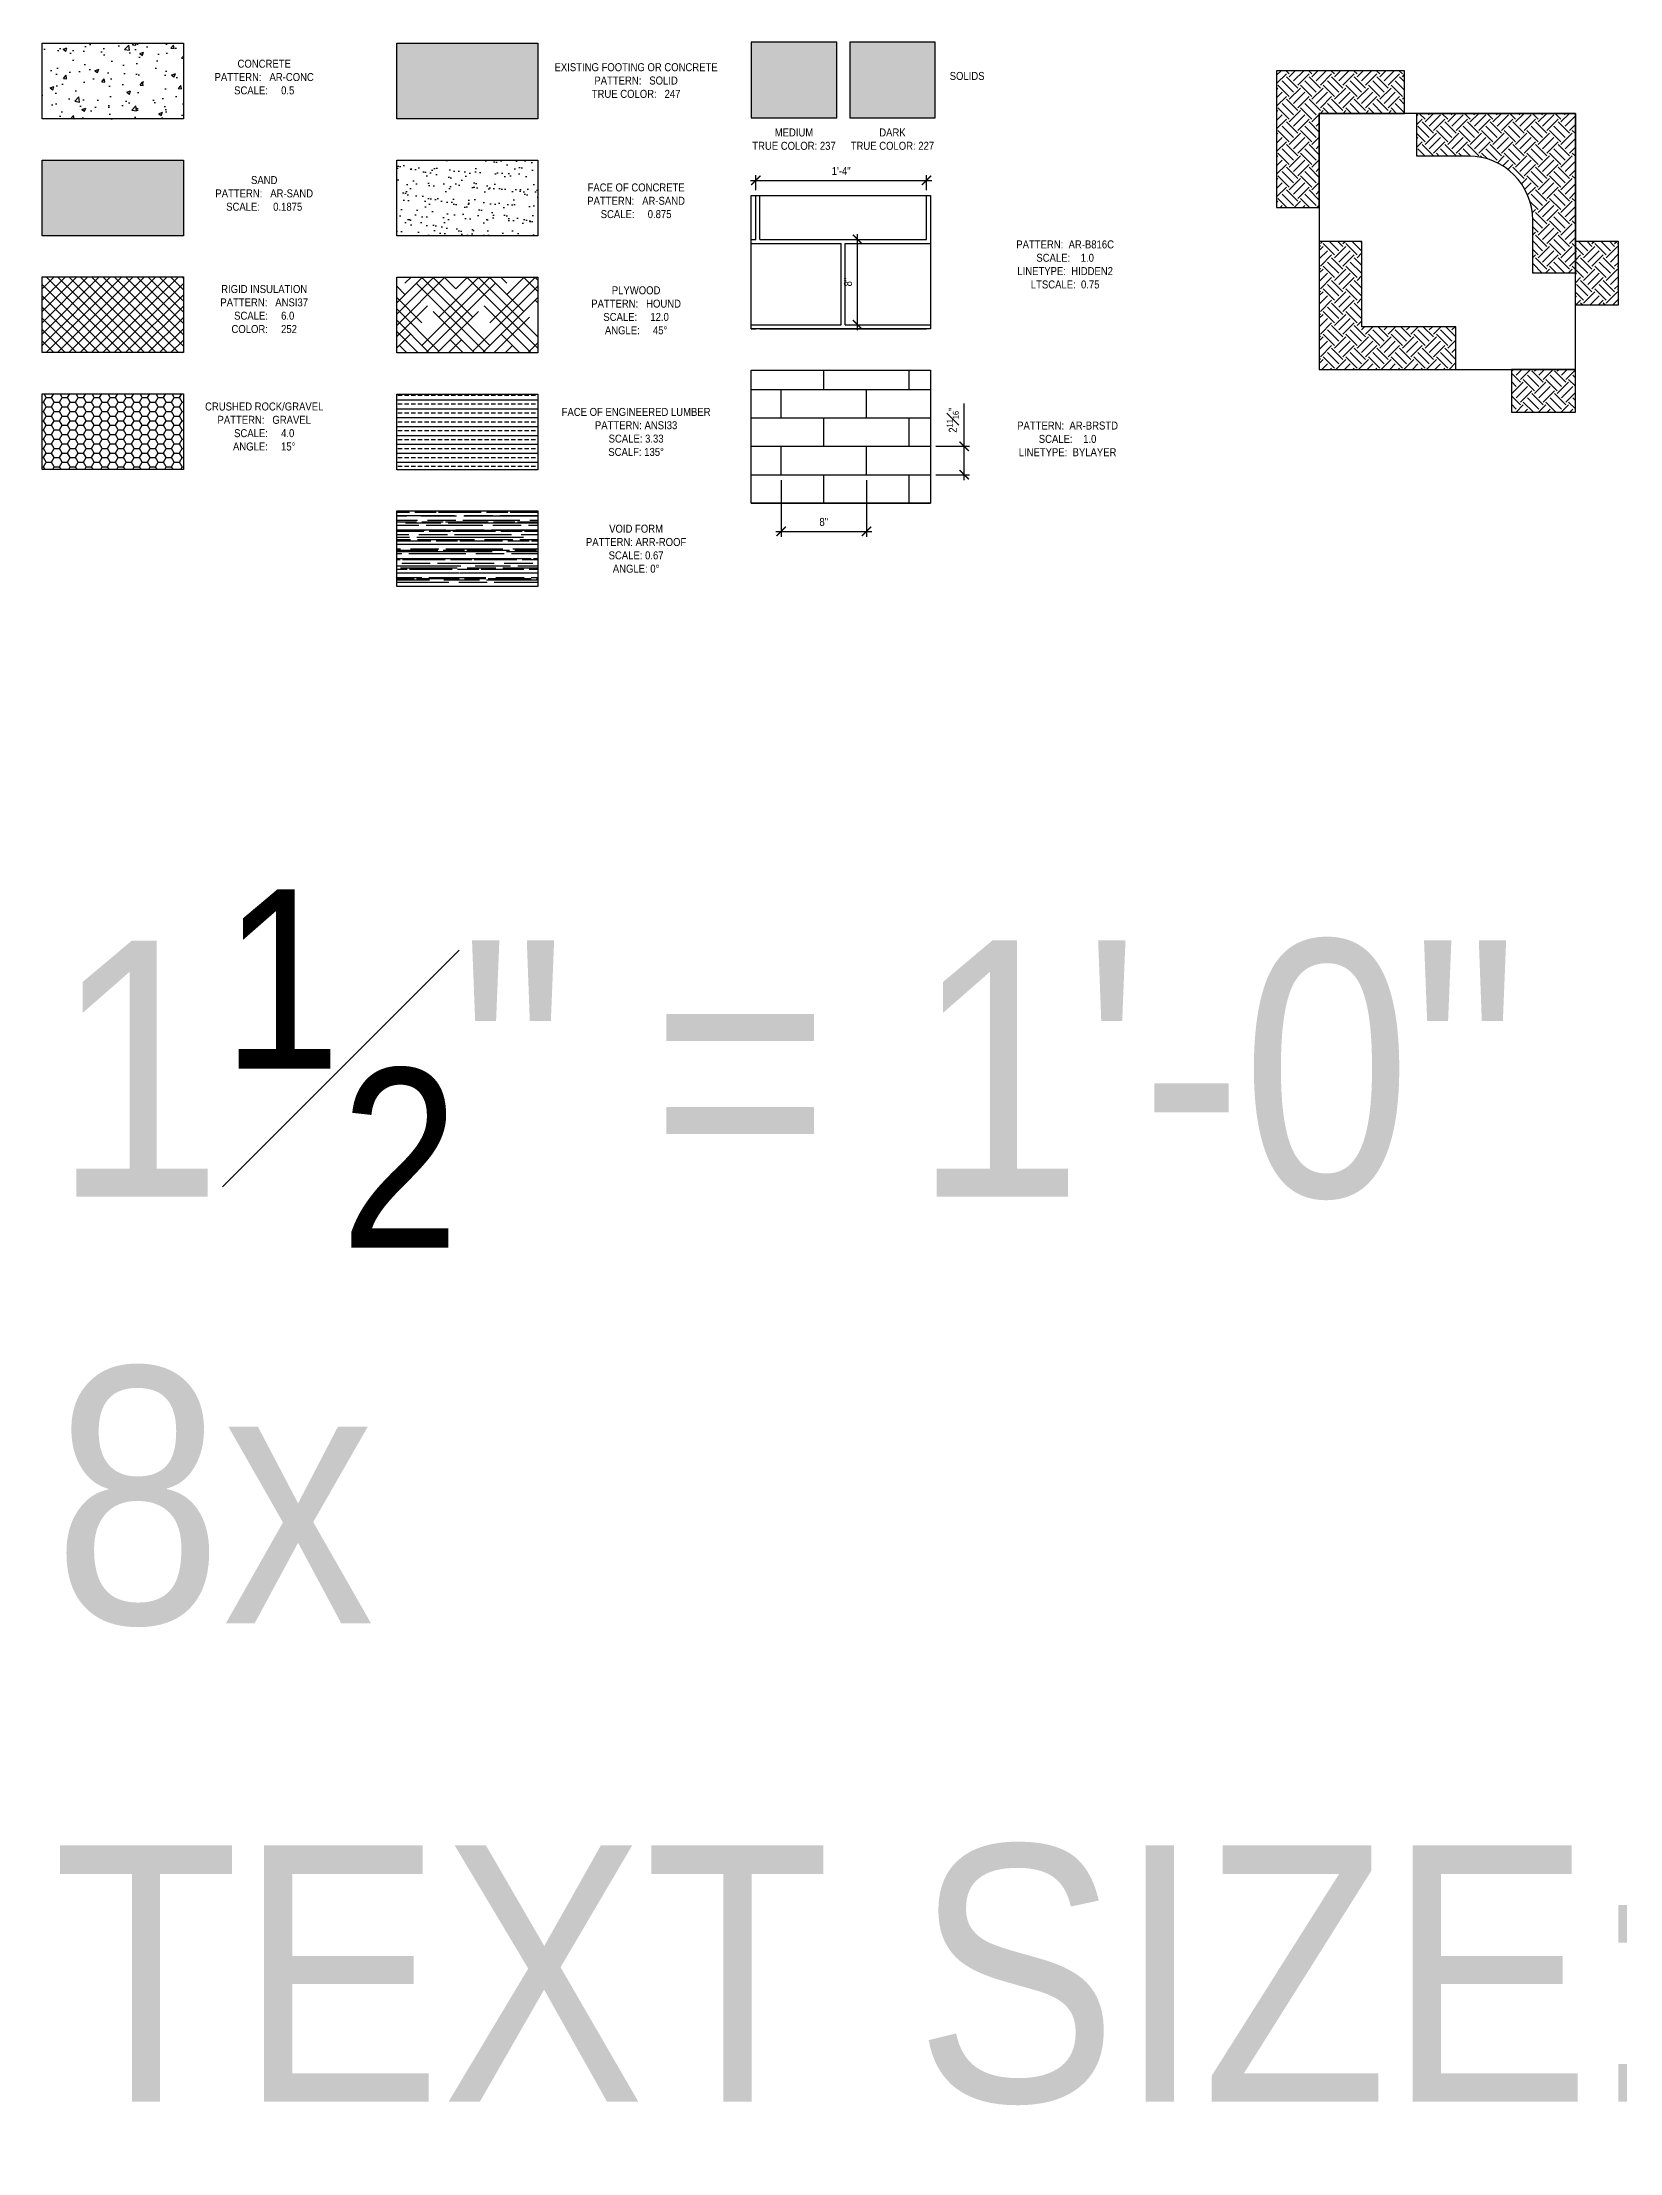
# Model space of a CAD drawing. Header units: inches. Extents: x -2661 to 42767, y -1222 to 9099.
# Drawn here: x 27025.9 to 27173.8, y 1395.1 to 1592.9 of the extents above; entities that cross this region are included whole.
import ezdxf

# ---------------------------------------------------------------- set-up
doc = ezdxf.new("R2010")
doc.units = ezdxf.units.IN
doc.header["$LTSCALE"] = 12
doc.header["$MEASUREMENT"] = 0
doc.header["$PDMODE"] = 3
doc.linetypes.add('HIDDEN2', pattern=[0.1875, 0.125, -0.0625])
doc.layers.get('0').update_dxf_attribs({"linetype": 'CONTINUOUS'})
doc.layers.get('DefPoints').update_dxf_attribs({"color": 251, "linetype": 'CONTINUOUS'})
for name, color, linetype in [('S-ANNO-DIMS', 2, 'CONTINUOUS'), ('S-ANNO-NOTE', 4, 'CONTINUOUS'), ('S-FNDN-WALL', 4, 'CONTINUOUS')]:
    doc.layers.add(name, color=color, linetype=linetype)
doc.layers.add('S-ANNO-NONPLOT', color=253, linetype='CONTINUOUS', plot=False, transparency=0.5)
for name, color, linetype, true_color, transparency in [('S-HATCH-SOIL', 7, 'CONTINUOUS', 0x8f8f8f, 0.8), ('S-POCHE-227', 7, 'CONTINUOUS', 0xe3e3e3, 0.8), ('S-POCHE-237', 7, 'CONTINUOUS', 0xededed, 0.8), ('S-POCHE-247', 7, 'CONTINUOUS', 0xf7f7f7, 0.8)]:
    doc.layers.add(name, color=color, linetype=linetype, true_color=true_color, transparency=transparency)
doc.layers.add('S-HATCH1', color=1, linetype='CONTINUOUS', transparency=0.5)
doc.layers.add('S-HATCH2', color=2, linetype='CONTINUOUS', transparency=0.5)
doc.styles.add('Arial', font='arial.ttf', dxfattribs={"width": 0.85})
doc.dimstyles.new('DIM-8_Se', dxfattribs={"dimscale": 8, "dimtxt": 0.09375, "dimasz": 0.109375, "dimexe": 0.0625, "dimexo": 0.0625, "dimgap": 0.0625, "dimtad": 1, "dimdec": 4, "dimzin": 11, "dimdsep": 46, "dimlunit": 4, "dimtxsty": 'Arial', "dimblk": 'ARCHTICK', "dimcen": 0.125, "dimdle": 0.0625, "dimclrd": 256, "dimclre": 256, "dimclrt": 4, "dimadec": 0, "dimazin": 0, "dimtfac": 0.75, "dimtdec": 4, "dimtmove": 0, "dimatfit": 3, "dimfxl": 1, "dimfrac": 1, "dimtolj": 1, "dimtzin": 0, "dimarcsym": 0})
pattern_1 = [(45, (24581.0177, 566.3868), (1e-16, 2.12132034), [1.5, -1.5]), (45, (24580.62, 566.7845), (1e-16, 2.12132034), [1.5, -1.5]), (45, (24580.2222, 567.1823), (1e-16, 2.12132034), [1.5, -1.5]), (135, (24580.2222, 567.4475), (-2.12132034, 5e-16), [1.5, -1.5]), (135, (24580.62, 567.8452), (-2.12132034, 5e-16), [1.5, -1.5]), (135, (24581.0177, 568.243), (-2.12132034, 5e-16), [1.5, -1.5])]

# ---------------------------------------------------------------- blocks, each defined once
blk = doc.blocks.new('_ARCHTICK')
at = {"color": 0, "linetype": 'ByBlock', "const_width": 0.15}
blk.add_lwpolyline([(-0.5, -0.5), (0.5, 0.5)], dxfattribs=at)
blk = doc.blocks.new('*D1433')
at = {"layer": 'DefPoints', "color": 0, "transparency": 16777216}
for p in [(27095.16, 1552.35), (27103.16, 1552.35), (27103.16, 1547.05)]:
    blk.add_point(p, dxfattribs=at)
at = {"layer": 'S-ANNO-DIMS', "lineweight": -2, "transparency": 16777216}
for p, q in [((27095.16, 1551.85), (27095.16, 1546.55)), ((27103.16, 1551.85), (27103.16, 1546.55)), ((27094.66, 1547.05), (27103.66, 1547.05))]:
    blk.add_line(p, q, dxfattribs=at)
at = {"layer": 'S-ANNO-DIMS', "lineweight": -2, "transparency": 16777216, "xscale": 0.875, "yscale": 0.875, "zscale": 0.875, "rotation": 180}
blk.add_blockref('_ARCHTICK', (27095.16, 1547.05), dxfattribs=at)
at = {"layer": 'S-ANNO-DIMS', "lineweight": -2, "transparency": 16777216, "xscale": 0.875, "yscale": 0.875, "zscale": 0.875}
blk.add_blockref('_ARCHTICK', (27103.16, 1547.05), dxfattribs=at)
at = {"layer": 'S-ANNO-DIMS', "color": 4, "transparency": 16777216, "insert": (27099.16, 1547.93), "char_height": 0.75, "attachment_point": 5, "style": 'Arial'}
blk.add_mtext('\\A1;8"', dxfattribs=at)
blk = doc.blocks.new('*D1434')
at = {"layer": 'DefPoints', "color": 0, "transparency": 16777216}
for p in [(27109.16, 1555.02), (27112.32, 1555.02), (27109.16, 1552.35)]:
    blk.add_point(p, dxfattribs=at)
at = {"layer": 'S-ANNO-DIMS', "lineweight": -2, "transparency": 16777216}
for p, q in [((27112.32, 1555.02), (27112.32, 1559.04)), ((27109.66, 1555.02), (27112.82, 1555.02)), ((27112.32, 1551.85), (27112.32, 1555.02)), ((27109.66, 1552.35), (27112.82, 1552.35))]:
    blk.add_line(p, q, dxfattribs=at)
at = {"layer": 'S-ANNO-DIMS', "lineweight": -2, "transparency": 16777216, "xscale": 0.875, "yscale": 0.875, "zscale": 0.875}
for p, rotation in [((27112.32, 1555.02), 90), ((27112.32, 1552.35), 270)]:
    blk.add_blockref('_ARCHTICK', p, dxfattribs=dict(at, rotation=rotation))
at = {"layer": 'S-ANNO-DIMS', "color": 4, "transparency": 16777216, "insert": (27111.25, 1557.47), "char_height": 0.75, "attachment_point": 5, "rotation": 90, "style": 'Arial'}
blk.add_mtext('\\A1;2{\\H0.75x;\\S11#16;}"', dxfattribs=at)
blk = doc.blocks.new('*D1435')
at = {"layer": 'DefPoints', "color": 0, "transparency": 16777216}
for p in [(27102.32, 1574.41), (27102.32, 1574.41), (27102.32, 1566.41)]:
    blk.add_point(p, dxfattribs=at)
at = {"layer": 'S-ANNO-DIMS', "lineweight": -2, "transparency": 16777216}
blk.add_line((27102.32, 1565.91), (27102.32, 1574.91), dxfattribs=at)
at = {"layer": 'S-ANNO-DIMS', "lineweight": -2, "transparency": 16777216, "xscale": 0.875, "yscale": 0.875, "zscale": 0.875}
for p, rotation in [((27102.32, 1574.41), 90), ((27102.32, 1566.41), 270)]:
    blk.add_blockref('_ARCHTICK', p, dxfattribs=dict(at, rotation=rotation))
at = {"layer": 'S-ANNO-DIMS', "color": 4, "transparency": 16777216, "insert": (27101.43, 1570.41), "char_height": 0.75, "attachment_point": 5, "rotation": 90, "style": 'Arial'}
blk.add_mtext('\\A1;8"', dxfattribs=at)
blk = doc.blocks.new('*D1436')
at = {"layer": 'DefPoints', "color": 0, "transparency": 16777216}
for p in [(27092.79, 1578.51), (27108.79, 1579.94), (27108.79, 1578.51)]:
    blk.add_point(p, dxfattribs=at)
at = {"layer": 'S-ANNO-DIMS', "lineweight": -2, "transparency": 16777216}
for p, q in [((27092.29, 1579.94), (27109.29, 1579.94)), ((27092.79, 1579.01), (27092.79, 1580.44)), ((27108.79, 1579.01), (27108.79, 1580.44))]:
    blk.add_line(p, q, dxfattribs=at)
at = {"layer": 'S-ANNO-DIMS', "lineweight": -2, "transparency": 16777216, "xscale": 0.875, "yscale": 0.875, "zscale": 0.875, "rotation": 180}
blk.add_blockref('_ARCHTICK', (27092.79, 1579.94), dxfattribs=at)
at = {"layer": 'S-ANNO-DIMS', "lineweight": -2, "transparency": 16777216, "xscale": 0.875, "yscale": 0.875, "zscale": 0.875}
blk.add_blockref('_ARCHTICK', (27108.79, 1579.94), dxfattribs=at)
at = {"layer": 'S-ANNO-DIMS', "color": 4, "transparency": 16777216, "insert": (27100.79, 1580.82), "char_height": 0.75, "attachment_point": 5, "style": 'Arial'}
blk.add_mtext('\\A1;1\'-4"', dxfattribs=at)

msp = doc.modelspace()

# ---------------------------------------------------------------- hatches: boundary and pattern name
at = {"layer": 'S-HATCH-SOIL'}
h = msp.add_hatch(dxfattribs=at)
h.set_pattern_fill('EARTH', color=256, scale=6, angle=45, style=0)
h.set_pattern_definition(pattern_1)
h.paths.add_polyline_path([(27145.59519, 1586.22129), (27153.59519, 1586.22129), (27153.59519, 1590.22129), (27141.59519, 1590.22129), (27141.59519, 1577.41107), (27145.59519, 1577.41107)])
h = msp.add_hatch(dxfattribs=at)
h.set_pattern_fill('EARTH', color=256, scale=6, angle=45, style=0)
h.set_pattern_definition(pattern_1)
edge = h.paths.add_edge_path()
edge.add_line((27169.59519, 1571.24441), (27165.59519, 1571.24441))
edge.add_line((27165.59519, 1571.24441), (27165.59519, 1576.22129))
edge.add_arc((27159.59519, 1576.22129), 6, 360, 450)
edge.add_line((27159.59519, 1582.22129), (27154.7397, 1582.22129))
edge.add_line((27154.7397, 1582.22129), (27154.7397, 1586.22129))
edge.add_line((27154.7397, 1586.22129), (27169.59519, 1586.22129))
edge.add_line((27169.59519, 1586.22129), (27169.59519, 1571.24441))
h = msp.add_hatch(dxfattribs=at)
h.set_pattern_fill('EARTH', color=256, scale=6, angle=45, style=0)
h.set_pattern_definition(pattern_1)
h.paths.add_polyline_path([(27149.59519, 1566.22129), (27149.59519, 1574.22129), (27145.59519, 1574.22129), (27145.59519, 1562.22129), (27158.40541, 1562.22129), (27158.40541, 1566.22129)])
h = msp.add_hatch(dxfattribs=at)
h.set_pattern_fill('EARTH', color=256, scale=6, angle=45, style=0)
h.set_pattern_definition(pattern_1)
h.paths.add_polyline_path([(27169.59519, 1574.24441), (27173.59519, 1574.24441), (27173.59519, 1568.24441), (27169.59519, 1568.24441)])
h = msp.add_hatch(dxfattribs=at)
h.set_pattern_fill('EARTH', color=256, scale=6, angle=45, style=0)
h.set_pattern_definition([(45, (24587.0409, 566.3868), (1e-16, 2.12132034), [1.5, -1.5]), (45, (24586.6431, 566.7845), (1e-16, 2.12132034), [1.5, -1.5]), (45, (24586.2454, 567.1823), (1e-16, 2.12132034), [1.5, -1.5]), (135, (24586.2454, 567.4475), (-2.12132034, 5e-16), [1.5, -1.5]), (135, (24586.6431, 567.8452), (-2.12132034, 5e-16), [1.5, -1.5]), (135, (24587.0409, 568.243), (-2.12132034, 5e-16), [1.5, -1.5])])
h.paths.add_polyline_path([(27163.59519, 1562.22129), (27163.59519, 1558.22129), (27169.59519, 1558.22129), (27169.59519, 1562.22129)])
h = msp.add_hatch(dxfattribs=at)
h.set_pattern_fill('HONEY', color=256, scale=4, style=0)
h.set_pattern_definition([(0, (24620.29634, 548.93406), (0.75, 0.4330127), [0.5, -1]), (120, (24620.29634, 548.93406), (-0.75, 0.4330127), [0.5, -1]), (60, (24620.29634, 548.93406), (1e-16, 0.866025404), [-1, 0.5])])
h.paths.add_polyline_path([(27025.91738, 1559.93373), (27039.14332, 1559.93373), (27039.14332, 1552.84597), (27025.91738, 1552.84597)])
at = {"layer": 'S-HATCH1', "linetype": 'HIDDEN2', "ltscale": 0.75}
h = msp.add_hatch(dxfattribs=at)
h.set_pattern_fill('AR-B816C', color=256, style=0)
h.set_pattern_definition([(0, (27109.165, 1566.0305), (8, 8), [15.625, -0.375]), (0, (27101.165, 1566.4055), (8, 8), [15.625, -0.375]), (90, (27109.165, 1566.0305), (-8, 8), [-8.375, 7.625]), (90, (27108.79, 1566.0305), (-8, 8), [-8.375, 7.625])])
h.paths.add_polyline_path([(27092.36926, 1578.5104), (27109.1646, 1578.5104), (27109.1646, 1566.0305), (27092.36926, 1566.0305)])
at = {"layer": 'S-HATCH1'}
h = msp.add_hatch(dxfattribs=at)
h.set_pattern_fill('ANSI37', color=252, scale=6, style=0)
h.set_pattern_definition([(45, (24627.97096, 570.8463), (-0.53033009, 0.53033009), []), (135, (24627.97096, 570.8463), (-0.53033009, -0.53033009), [])])
h.paths.add_polyline_path([(27025.91738, 1570.88985), (27039.14332, 1570.88985), (27039.14332, 1563.80209), (27025.91738, 1563.80209)])
h = msp.add_hatch(dxfattribs=at)
h.set_pattern_fill('HOUND', color=252, scale=12, angle=45, style=0)
h.set_pattern_definition([(45, (23857.25, 7e-13), (1.59099026, 2.65165043), [12, -6]), (135, (23857.25, 7e-13), (1.59099026, -2.65165043), [12, -6])])
h.paths.add_polyline_path([(27059.14332, 1570.87538), (27072.36926, 1570.87538), (27072.36926, 1563.78762), (27059.14332, 1563.78762)])
at = {"layer": 'S-HATCH1', "ltscale": 0.75}
h = msp.add_hatch(dxfattribs=at)
h.set_pattern_fill('AR-BRSTD', color=256, style=0)
h.set_pattern_definition([(0, (27107.1646, 1549.6842), (0, 2.667), []), (90, (27107.1646, 1549.684), (-4, 2.667), [2.667, -2.667])])
h.paths.add_polyline_path([(27092.36926, 1562.16406), (27109.1646, 1562.16406), (27109.1646, 1549.68415), (27092.36926, 1549.68415)])
at = {"layer": 'S-HATCH1'}
h = msp.add_hatch(dxfattribs=at)
h.set_pattern_fill('ANSI33', color=252, scale=3.333333, angle=135, style=0)
h.set_pattern_definition([(180, (24678.8119, 516.0368), (-1e-16, -0.83333333), []), (180, (24678.3952, 516.4534), (-1e-16, -0.83333333), [0.41666667, -0.20833333])])
h.paths.add_polyline_path([(27059.14332, 1559.90479), (27072.36926, 1559.90479), (27072.36926, 1552.81704), (27059.14332, 1552.81704)])
h = msp.add_hatch(dxfattribs=at)
h.set_pattern_fill('AR-RROOF', color=256, scale=0.666667, style=0)
h.set_pattern_definition([(0, (25903.6821, -756.8361), (1.46666667, 0.66666667), [10, -1.3333333, 3.3333333, -0.6666667]), (0, (25904.5688, -756.5027), (-0.66666667, 0.88666667), [2, -0.22, 4, -0.5]), (0, (25904.01545, -756.2694), (3.46666667, 0.44666667), [5.3333333, -0.9333333, 2.6666667, -0.6666667])])
h.paths.add_polyline_path([(27059.14332, 1548.96314), (27072.36926, 1548.96314), (27072.36926, 1541.87538), (27059.14332, 1541.87538)])
at = {"layer": 'S-HATCH2'}
h = msp.add_hatch(dxfattribs=at)
h.set_pattern_fill('AR-CONC', color=256, scale=0.5, style=0)
h.set_pattern_definition([(50, (24627.971, 559.8757), (3.586301, -0.3137607), [0.375, -4.125]), (355, (24627.971, 559.8757), (-0.6937567, 3.7609607), [0.3, -3.3]), (100.45144, (24628.2698, 559.8496), (2.8925442, 3.4472), [0.318701, -3.5057106]), (46.1842, (24627.971, 560.8757), (5.336207, -0.8275964), [0.5625, -6.1875]), (96.63564, (24628.4156, 560.807), (4.67331, 4.870593), [0.478052, -5.258569]), (351.18416, (24627.971, 560.8757), (4.67331, 4.870593), [0.45, -4.95]), (21, (24628.471, 560.6257), (2.9845353, -2.0130945), [0.375, -4.125]), (326, (24628.471, 560.6257), (1.2165767, 3.62575), [0.3, -3.3]), (71.45144, (24628.7197, 560.458), (4.201112, 1.6126558), [0.318701, -3.5057106]), (37.5, (24627.971, 559.8757), (0.0607993, 1.6644693), [0, -3.26, 0, -3.35, 0, -3.3125]), (7.5, (24627.971, 559.8757), (1.3153477, 1.9720586), [0, -1.91, 0, -3.185, 0, -1.2625]), (327.5, (24626.856, 559.8757), (2.6691122, -0.11277436), [0, -1.25, 0, -3.9, 0, -5.175]), (317.5, (24626.356, 559.8757), (2.9159308, 0.500525), [0, -1.625, 0, -2.59, 0, -3.675])])
h.paths.add_polyline_path([(27025.91738, 1592.78762), (27039.14332, 1592.78762), (27039.14332, 1585.69987), (27025.91738, 1585.69987)])
h = msp.add_hatch(dxfattribs=at)
h.set_pattern_fill('AR-SAND', color=256, scale=0.1875, angle=30, style=0)
h.set_pattern_definition([(67.5, (24627.97096, 559.87572), (-0.190868575, 0.30697156), [0, -0.285, 0, -0.31875, 0, -0.3046875]), (37.5, (24627.97096, 559.8757), (0.02279973, 0.62417598), [0, -0.15375, 0, -0.256875, 0, -0.0984375]), (357.5, (24627.77123, 559.7604), (0.50514308, 0.292869715), [0, -0.09375, 0, -0.3375, 0, -0.440625]), (347.5, (24627.77123, 559.7604), (0.40585204, 0.42434112), [0, -0.046875, 0, -0.22125, 0, -0.253125])])
h.paths.add_polyline_path([(27025.91738, 1581.8315), (27039.14332, 1581.8315), (27039.14332, 1574.74374), (27025.91738, 1574.74374)])
h = msp.add_hatch(dxfattribs=at)
h.set_pattern_fill('AR-SAND', color=256, scale=0.875, angle=30, style=0)
h.set_pattern_definition([(67.5, (24643.5819, 559.8757), (-0.89072, 1.43253395), [0, -1.33, 0, -1.4875, 0, -1.421875]), (37.5, (24643.582, 559.8757), (0.1063987, 2.9128212), [0, -0.7175, 0, -1.19875, 0, -0.459375]), (357.5, (24642.6499, 559.3376), (2.3573344, 1.3667253), [0, -0.4375, 0, -1.575, 0, -2.05625]), (347.5, (24642.6499, 559.3376), (1.8939762, 1.9802586), [0, -0.21875, 0, -1.0325, 0, -1.18125])])
h.paths.add_polyline_path([(27059.14332, 1581.8315), (27072.36926, 1581.8315), (27072.36926, 1574.74374), (27059.14332, 1574.74374)])
at = {"layer": 'S-POCHE-227'}
h = msp.add_hatch(color=256, dxfattribs=at)
h.dxf.hatch_style = 1
h.paths.add_polyline_path([(27101.59519, 1585.80333), (27109.59519, 1585.80333), (27109.59519, 1592.89109), (27101.59519, 1592.89109)])
at = {"layer": 'S-POCHE-237'}
h = msp.add_hatch(color=256, dxfattribs=at)
h.dxf.hatch_style = 1
h.paths.add_polyline_path([(27092.36926, 1592.89109), (27092.36926, 1585.80333), (27100.36926, 1585.80333), (27100.36926, 1592.89109)])
at = {"layer": 'S-POCHE-247'}
h = msp.add_hatch(color=256, dxfattribs=at)
h.dxf.hatch_style = 1
h.paths.add_polyline_path([(27059.14332, 1592.78762), (27072.36926, 1592.78762), (27072.36926, 1585.69987), (27059.14332, 1585.69987)])

# ---------------------------------------------------------------- linework, layer by layer
at = {"layer": 'S-ANNO-NONPLOT', "linetype": 'ByBlock'}
for p, q in [((27154.7397, 1586.22129), (27169.59519, 1586.22129)), ((27169.59519, 1586.22129), (27169.59519, 1571.24441))]:
    msp.add_line(p, q, dxfattribs=at)
for points in [[(27025.91738, 1592.78762), (27039.14332, 1592.78762), (27039.14332, 1585.69987), (27025.91738, 1585.69987)], [(27059.14332, 1592.78762), (27072.36926, 1592.78762), (27072.36926, 1585.69987), (27059.14332, 1585.69987)], [(27092.36926, 1592.89109), (27092.36926, 1585.80333), (27100.36926, 1585.80333), (27100.36926, 1592.89109), (27092.36926, 1592.89109)], [(27101.59519, 1585.80333), (27109.59519, 1585.80333), (27109.59519, 1592.89109), (27101.59519, 1592.89109), (27101.59519, 1585.80333)], [(27025.91738, 1581.8315), (27039.14332, 1581.8315), (27039.14332, 1574.74374), (27025.91738, 1574.74374)], [(27059.14332, 1581.8315), (27072.36926, 1581.8315), (27072.36926, 1574.74374), (27059.14332, 1574.74374)], [(27092.36926, 1578.5104), (27109.1646, 1578.5104), (27109.1646, 1566.0305), (27092.36926, 1566.0305)], [(27169.59519, 1574.24441), (27173.59519, 1574.24441), (27173.59519, 1568.24441), (27169.59519, 1568.24441)], [(27025.91738, 1570.88985), (27039.14332, 1570.88985), (27039.14332, 1563.80209), (27025.91738, 1563.80209)], [(27059.14332, 1570.87538), (27072.36926, 1570.87538), (27072.36926, 1563.78762), (27059.14332, 1563.78762)], [(27092.36926, 1562.16406), (27109.1646, 1562.16406), (27109.1646, 1549.68415), (27092.36926, 1549.68415)], [(27163.59519, 1562.22129), (27163.59519, 1558.22129), (27169.59519, 1558.22129), (27169.59519, 1562.22129)], [(27025.91738, 1559.93373), (27039.14332, 1559.93373), (27039.14332, 1552.84597), (27025.91738, 1552.84597)], [(27059.14332, 1559.90479), (27072.36926, 1559.90479), (27072.36926, 1552.81704), (27059.14332, 1552.81704)], [(27059.14332, 1548.96314), (27072.36926, 1548.96314), (27072.36926, 1541.87538), (27059.14332, 1541.87538)]]:
    msp.add_lwpolyline(points, close=True, dxfattribs=at)
for points in [[(27145.59519, 1586.22129), (27153.59519, 1586.22129), (27153.59519, 1590.22129), (27141.59519, 1590.22129), (27141.59519, 1577.41107), (27145.59519, 1577.41107), (27145.59519, 1586.22129)], [(27149.59519, 1566.22129), (27149.59519, 1574.22129), (27145.59519, 1574.22129), (27145.59519, 1562.22129), (27158.40541, 1562.22129), (27158.40541, 1566.22129), (27149.59519, 1566.22129)]]:
    msp.add_lwpolyline(points, dxfattribs=at)
msp.add_lwpolyline([(27169.59519, 1571.24441), (27165.59519, 1571.24441), (27165.59519, 1576.22129, 0.414213562), (27159.59519, 1582.22129), (27154.7397, 1582.22129), (27154.7397, 1586.22129), (27169.59519, 1586.22129), (27169.59519, 1571.24441)], format="xyb", dxfattribs=at)
at = {"layer": 'S-FNDN-WALL', "linetype": 'Continuous'}
msp.add_lwpolyline([(27145.59519, 1586.22129), (27145.59519, 1562.22129), (27169.59519, 1562.22129), (27169.59519, 1586.22129)], close=True, dxfattribs=at)

# ---------------------------------------------------------------- texts
at = {"layer": 'S-ANNO-NOTE', "style": 'Arial'}
for s, insert, char_height, width, attachment_point in [('CONCRETE\\PPATTERN:   AR-CONC \\PSCALE:     0.5', (27046.72177, 1589.62169), 0.75, 19.6151165, 5), ('EXISTING FOOTING OR CONCRETE\\PPATTERN:   SOLID\\PTRUE COLOR:   247', (27081.5728, 1589.29548), 0.75, 19.6151165, 5), ('SOLIDS', (27112.59519, 1589.72515), 0.75, 19.6151165, 5), ('MEDIUM \\PTRUE COLOR: 237', (27096.36926, 1583.80333), 0.75, 19.6151165, 5), ('DARK\\PTRUE COLOR: 227', (27105.59519, 1583.80333), 0.75, 19.6151165, 5), ('SAND\\PPATTERN:   AR-SAND \\PSCALE:     0.1875', (27046.72177, 1578.7173), 0.75, 19.6151165, 5), ('FACE OF CONCRETE\\PPATTERN:   AR-SAND \\PSCALE:     0.875', (27081.5728, 1578.02484), 0.75, 19.6151165, 5), ('PATTERN:  AR-B816C\\PSCALE:    1.0\\PLINETYPE:  HIDDEN2\\PLTSCALE:  0.75', (27121.78153, 1572.05962), 0.75, 19.6151165, 5), ('RIGID INSULATION\\PPATTERN:   ANSI37 \\PSCALE:     6.0\\PCOLOR:     252', (27046.72177, 1567.87911), 0.75, 19.6151165, 5), ('PLYWOOD\\PPATTERN:   HOUND \\PSCALE:     12.0\\PANGLE:     45%%D', (27081.5728, 1567.76118), 0.75, 19.6151165, 5), ('CRUSHED ROCK/GRAVEL\\PPATTERN:   GRAVEL \\PSCALE:     4.0\\PANGLE:     15%%D', (27046.72177, 1556.87125), 0.75, 19.6151165, 5), ('FACE OF ENGINEERED LUMBER\\PPATTERN:^IANSI33 \\PSCALE:^I3.33\\PSCALF:^I135°', (27081.5728, 1556.36092), 0.75, 19.6151165, 5), ('PATTERN:  AR-BRSTD\\PSCALE:    1.0\\PLINETYPE:  BYLAYER', (27122.0075, 1555.71328), 0.75, 19.6151165, 5), ('VOID FORM\\PPATTERN:^IARR-ROOF \\PSCALE:^I0.67\\PANGLE:^I0°', (27081.5728, 1545.41926), 0.75, 19.6151165, 5), ('\\A1;1{\\H0.7x;\\S1#2;\\H1.4286x;" = 1\'-0"\\P\\H0.99998x;8x\\PTEXT SIZE: \\H0.7x;\\S3#4;\\H1.4286x;"}', (27026.95251, 1513.50267), 24, 383.8709751, 1)]:
    msp.add_mtext(s, dxfattribs=dict(at, insert=insert, char_height=char_height, width=width, attachment_point=attachment_point))

# ---------------------------------------------------------------- dimensions: what is measured, and where the dimension line sits
at = {"layer": 'S-ANNO-DIMS'}
for base, p1, p2, angle, picture, middle in [((27108.7896, 1579.94247), (27092.7896, 1578.5104), (27108.7896, 1578.5104), 180, '*D1436', (27100.7896, 1580.819)), ((27102.31712, 1574.4055), (27102.31712, 1566.4055), (27102.31712, 1574.4055), 270, '*D1435', (27101.43419, 1570.4055)), ((27112.31712, 1555.01815), (27109.1646, 1552.35115), (27109.1646, 1555.01815), 270, '*D1434', (27111.24752, 1557.46827)), ((27103.1646, 1547.04613), (27095.1646, 1552.35115), (27103.1646, 1552.35115), 180, '*D1433', (27099.1646, 1547.92906))]:
    dim = msp.add_linear_dim(base=base, p1=p1, p2=p2, angle=angle, dimstyle='DIM-8_Se', dxfattribs=at)
    dim.commit()
    dim.dimension.update_dxf_attribs({"geometry": picture, "text_midpoint": middle})

doc.saveas('drawing.dxf')
